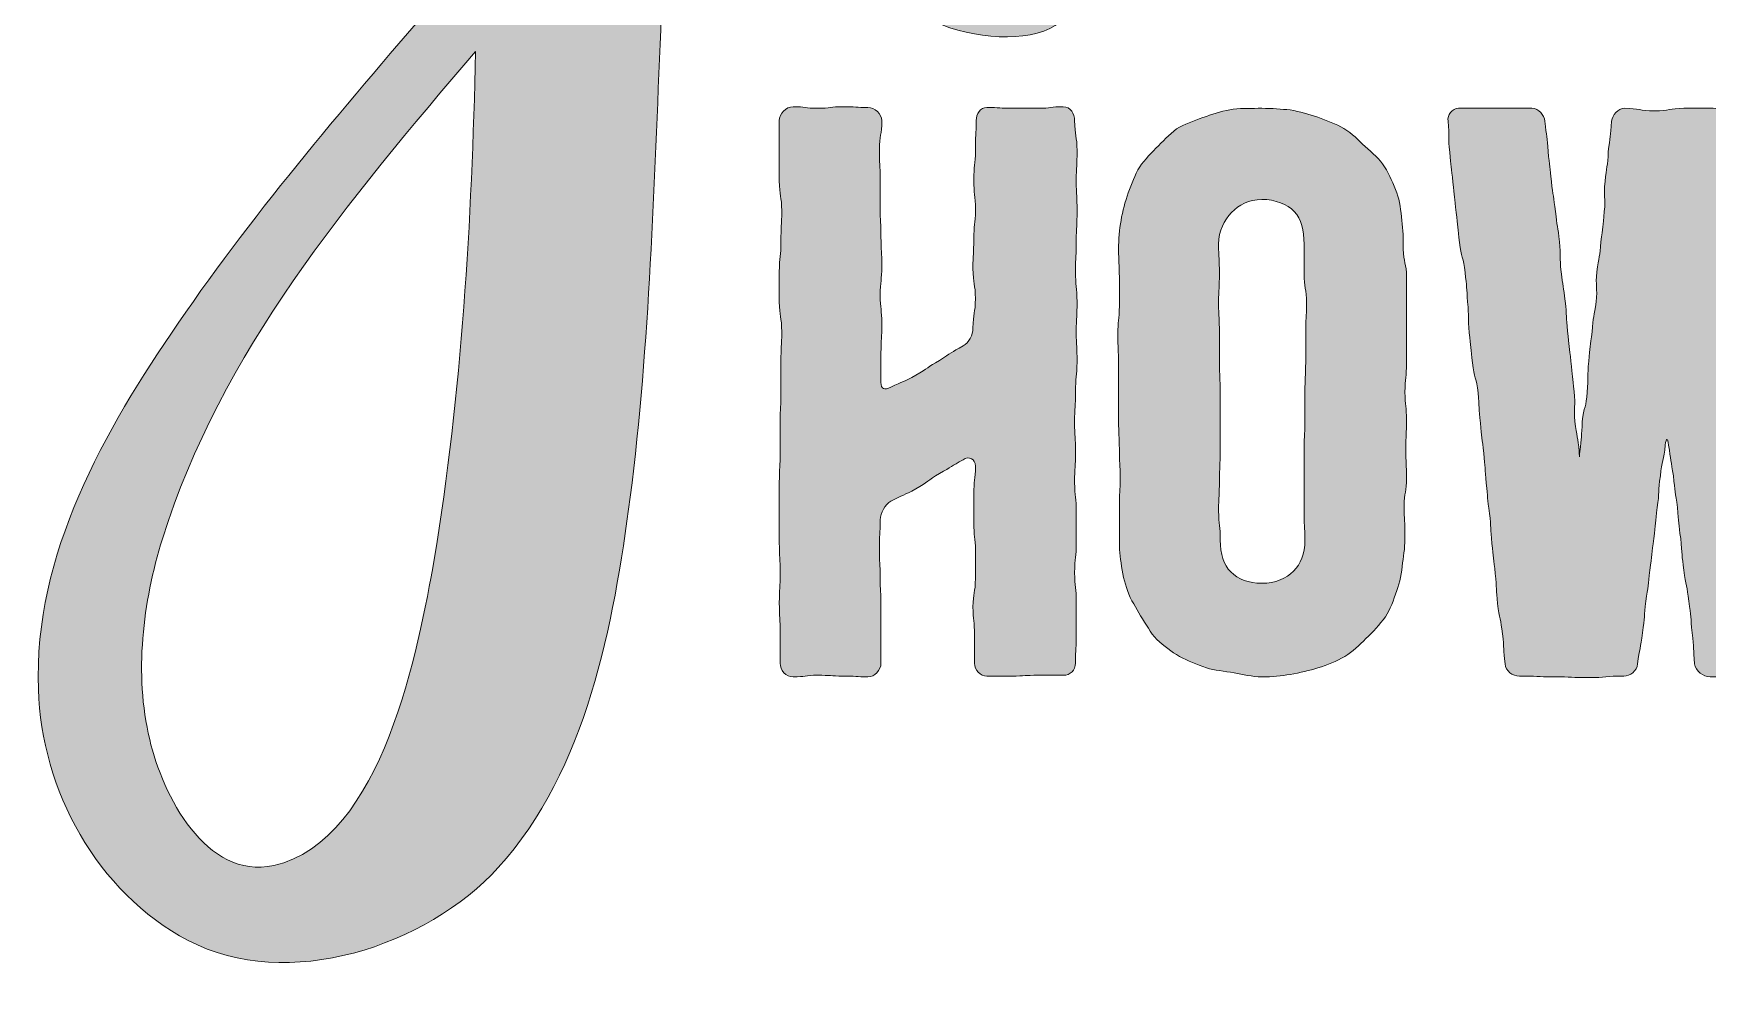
# Model space of a CAD drawing. Header units: inches. Extents: x 97 to 983, y -1009 to -72.
# Drawn here: x 123.8 to 479.3, y -721.6 to -517.8 of the extents above; entities that cross this region are included whole.
import ezdxf

# ---------------------------------------------------------------- set-up
doc = ezdxf.new("R2010")
doc.units = ezdxf.units.IN
doc.header["$MEASUREMENT"] = 0
doc.layers.add('Layer 1', color=7, linetype='Continuous')

# ---------------------------------------------------------------- blocks, each defined once
blk = doc.blocks.new('block 2')
at = {"layer": 'Layer 1', "true_color": 0xffffff}
h = blk.add_hatch(color=7, dxfattribs=at)
h.dxf.hatch_style = 2
edge = h.paths.add_edge_path()
edge.add_spline(control_points=[(156.65, -281.96), (140.96, -299.53), (135.94, -327.97), (131.34, -350.34), (126.12, -377.95), (124.44, -406.18), (126.95, -434.21), (128.63, -453.66), (133.02, -473.94), (154.35, -480.01), (173.8, -485.45), (191.99, -477.5), (201.61, -460.35), (209.14, -446.97), (214.79, -432.33), (219.6, -417.48), (219.39, -430.23), (219.18, -442.99), (218.97, -455.75), (218.55, -470.6), (218.34, -485.45), (218.13, -500.5), (215.63, -503.43), (213.12, -506.36), (210.61, -509.29), (190.95, -532.08), (171.5, -554.67), (154.56, -579.35), (138.87, -602.14), (123.81, -628.49), (124.86, -657.15), (125.49, -678.48), (137.2, -700.23), (156.65, -710.48), (177.77, -721.56), (207.26, -711.73), (222.53, -695), (241.35, -674.3), (247, -643.34), (250.55, -616.36), (254.73, -583.53), (255.57, -550.07), (257.03, -517.03), (257.45, -501.97), (257.87, -486.91), (258.29, -471.85), (277.66, -446.21), (291.93, -423.82), (302.3, -404.63), (302.94, -438.13), (304.48, -471.55), (306.18, -505.1), (306.8, -519.12), (344.03, -524.35), (344.45, -510.12), (344.45, -508.24), (344.66, -506.15), (344.66, -504.27), (344.66, -504.27), (344.87, -504.27), (344.87, -504.27), (344.87, -503.22), (344.66, -501.76), (344.66, -500.5), (344.87, -471.43), (343.4, -439.23), (348.42, -411.41), (355.32, -342.82), (383.56, -287.6), (405.93, -295.76), (417.85, -300.15), (409.28, -366.45), (394.43, -366.87), (386.9, -367.08), (384.81, -358.71), (388.16, -353.69), (392.13, -347.84), (375.4, -348.04), (373.1, -349.51), (368.29, -355.78), (369.13, -369.59), (378.54, -375.86), (392.76, -385.48), (405.51, -380.25), (418.27, -367.49), (442.32, -343.86), (446.3, -268.36), (412.21, -266.48), (378.33, -264.6), (359.92, -309.35), (345.7, -345.95), (344.03, -350.14), (342.57, -354.11), (341.1, -358.29), (341.31, -347.21), (341.73, -335.91), (342.15, -325.04), (343.19, -305.8), (342.99, -289.7), (347.17, -268.15), (349.89, -254.77), (319.77, -255.19), (313.91, -265.02), (307.22, -276.52), (304.71, -300.57), (303.67, -319.18), (302.41, -339.68), (301.99, -360.59), (301.99, -381.09), (302, -381.75), (302.01, -382.41), (302.01, -383.07), (293.38, -400.41), (283.76, -416.72), (273.14, -433.16), (268.75, -440.06), (263.93, -446.76), (258.92, -453.24), (260.38, -395.73), (260.8, -338.21), (260.8, -280.91), (260.8, -268.99), (232.36, -267.53), (223.99, -276.31), (220.02, -272.55), (215, -269.41), (208.1, -267.53), (190.11, -262.51), (169.41, -267.95), (156.65, -281.96)], knot_values=[0, 0, 0, 0, 1, 1, 1, 2, 2, 2, 3, 3, 3, 4, 4, 4, 5, 5, 5, 6, 6, 6, 7, 7, 7, 8, 8, 8, 9, 9, 9, 10, 10, 10, 11, 11, 11, 12, 12, 12, 13, 13, 13, 14, 14, 14, 15, 15, 15, 16, 16, 16, 17, 17, 17, 18, 18, 18, 19, 19, 19, 20, 20, 20, 21, 21, 21, 22, 22, 22, 23, 23, 23, 24, 24, 24, 25, 25, 25, 26, 26, 26, 27, 27, 27, 28, 28, 28, 29, 29, 29, 30, 30, 30, 31, 31, 31, 32, 32, 32, 33, 33, 33, 34, 34, 34, 35, 35, 35, 36, 36, 36, 37, 37, 37, 38, 38, 38, 39, 39, 39, 40, 40, 40, 41, 41, 41, 42, 42, 42, 43, 43, 43, 43], degree=3, periodic=1)
edge = h.paths.add_edge_path()
edge.add_spline(control_points=[(208.93, -629.54), (205.59, -648.15), (198.06, -689.35), (174.84, -694.58), (160.41, -697.72), (151.21, -679.52), (148.49, -667.81), (145.15, -653.8), (147.03, -638.74), (151.21, -625.15), (163.55, -585.62), (190.74, -553.21), (217.72, -521.63), (216.88, -557.81), (214.79, -594.2), (208.93, -629.54)], knot_values=[0, 0, 0, 0, 1, 1, 1, 2, 2, 2, 3, 3, 3, 4, 4, 4, 5, 5, 5, 5], degree=3, periodic=1)
edge = h.paths.add_edge_path()
edge.add_spline(control_points=[(217.93, -321.07), (214.79, -332.36), (214.37, -344.49), (212.28, -355.78), (209.14, -372.72), (194.08, -453.24), (169.41, -463.49), (164.18, -464.11), (161.25, -444.87), (160.83, -442.57), (156.02, -411.2), (158.53, -377.53), (165.02, -346.58), (168.36, -330.48), (172.54, -311.86), (180.91, -297.22), (196.38, -270.46), (212.28, -300.99), (215.83, -318.35), (216.04, -319.39), (216.88, -320.44), (217.93, -321.07)], knot_values=[0, 0, 0, 0, 1, 1, 1, 2, 2, 2, 3, 3, 3, 4, 4, 4, 5, 5, 5, 6, 6, 6, 7, 7, 7, 7], degree=3, periodic=1)
h = blk.add_hatch(color=7, dxfattribs=at)
h.dxf.hatch_style = 2
edge = h.paths.add_edge_path()
edge.add_spline(control_points=[(344.92, -536.32), (344.92, -534.94), (344.06, -533.38), (342.5, -533.38), (339.91, -533.38), (339.91, -533.73), (337.15, -533.73), (334.39, -533.73), (334.39, -533.73), (331.62, -533.73), (329.03, -533.73), (329.03, -533.55), (326.26, -533.55), (324.88, -533.55), (324.02, -534.94), (324.02, -536.32), (324.02, -539.43), (323.85, -539.43), (323.85, -542.71), (323.85, -545.82), (323.5, -545.82), (323.5, -548.93), (323.5, -552.04), (323.85, -552.04), (323.85, -555.32), (323.85, -558.44), (323.5, -558.44), (323.5, -561.54), (323.5, -564.65), (323.33, -564.65), (323.33, -567.76), (323.33, -571.05), (323.85, -571.05), (323.85, -574.16), (323.85, -577.27), (323.33, -577.27), (323.33, -580.38), (323.33, -581.93), (322.46, -583.49), (321.25, -584.18), (318.66, -585.56), (318.66, -585.73), (316.24, -587.29), (313.65, -588.67), (313.82, -589.02), (311.23, -590.4), (308.64, -591.95), (308.47, -591.61), (305.88, -592.99), (304.49, -593.68), (303.8, -593.34), (303.8, -591.95), (303.8, -588.84), (303.8, -588.84), (303.8, -585.73), (303.8, -582.62), (303.98, -582.62), (303.98, -579.51), (303.98, -576.4), (303.63, -576.4), (303.63, -573.47), (303.63, -570.36), (303.98, -570.36), (303.98, -567.25), (303.98, -564.14), (303.8, -564.14), (303.8, -561.03), (303.8, -557.92), (303.63, -557.92), (303.63, -554.81), (303.63, -551.7), (303.63, -551.7), (303.63, -548.76), (303.63, -545.65), (303.46, -545.65), (303.46, -542.54), (303.46, -539.43), (303.98, -539.43), (303.98, -536.32), (303.98, -534.94), (302.42, -533.55), (301.04, -533.55), (298.45, -533.55), (298.45, -533.38), (295.68, -533.38), (293.09, -533.38), (293.09, -533.73), (290.32, -533.73), (287.73, -533.73), (287.73, -533.38), (285.14, -533.38), (283.59, -533.38), (282.21, -534.94), (282.21, -536.32), (282.21, -539.6), (282.21, -539.6), (282.21, -542.71), (282.21, -545.99), (282.21, -545.99), (282.21, -549.1), (282.21, -552.39), (282.72, -552.39), (282.72, -555.5), (282.72, -558.78), (282.55, -558.78), (282.55, -562.06), (282.55, -565.17), (282.21, -565.17), (282.21, -568.46), (282.21, -571.57), (282.21, -571.57), (282.21, -574.85), (282.21, -577.96), (282.72, -577.96), (282.72, -581.24), (282.72, -584.35), (282.55, -584.35), (282.55, -587.63), (282.55, -590.74), (282.55, -590.74), (282.55, -594.03), (282.55, -597.14), (282.38, -597.14), (282.38, -600.42), (282.38, -603.53), (282.38, -603.53), (282.38, -606.81), (282.38, -609.92), (282.21, -609.92), (282.21, -613.21), (282.21, -616.32), (282.21, -616.32), (282.21, -619.6), (282.21, -622.71), (282.21, -622.71), (282.21, -625.99), (282.21, -629.27), (282.38, -629.27), (282.38, -632.38), (282.38, -635.67), (282.21, -635.67), (282.21, -638.78), (282.21, -642.06), (282.38, -642.06), (282.38, -645.17), (282.38, -648.45), (282.38, -648.45), (282.38, -651.56), (282.38, -653.12), (283.59, -654.5), (285.14, -654.5), (287.73, -654.5), (287.73, -654.16), (290.32, -654.16), (293.09, -654.16), (293.09, -654.33), (295.68, -654.33), (298.45, -654.33), (298.45, -654.5), (301.04, -654.5), (302.42, -654.5), (303.8, -653.12), (303.8, -651.56), (303.8, -648.63), (303.8, -648.63), (303.8, -645.52), (303.8, -642.41), (303.8, -642.41), (303.8, -639.47), (303.8, -636.36), (303.63, -636.36), (303.63, -633.42), (303.63, -630.31), (303.46, -630.31), (303.46, -627.37), (303.46, -624.26), (303.63, -624.26), (303.63, -621.15), (303.63, -619.77), (304.67, -617.87), (305.88, -617.18), (308.47, -615.8), (308.64, -615.97), (311.23, -614.59), (313.82, -613.03), (313.65, -612.86), (316.24, -611.31), (318.83, -609.92), (318.66, -609.75), (321.25, -608.37), (322.46, -607.5), (323.85, -608.2), (323.85, -609.75), (323.85, -612.69), (323.5, -612.69), (323.5, -615.8), (323.5, -618.73), (323.5, -618.73), (323.5, -621.67), (323.5, -624.78), (323.85, -624.78), (323.85, -627.72), (323.85, -630.66), (323.85, -630.66), (323.85, -633.59), (323.85, -636.7), (323.33, -636.7), (323.33, -639.64), (323.33, -642.58), (323.67, -642.58), (323.67, -645.69), (323.67, -648.63), (323.67, -648.63), (323.67, -651.56), (323.67, -653.12), (324.88, -654.33), (326.26, -654.33), (329.03, -654.33), (329.03, -654.33), (331.62, -654.33), (334.39, -654.33), (334.39, -654.16), (337.15, -654.16), (339.91, -654.16), (339.91, -654.16), (342.5, -654.16), (344.06, -654.16), (345.1, -653.12), (345.1, -651.56), (345.1, -648.45), (345.27, -648.45), (345.27, -645.17), (345.27, -642.06), (345.27, -642.06), (345.27, -638.78), (345.27, -635.49), (344.92, -635.49), (344.92, -632.38), (344.92, -629.1), (345.27, -629.1), (345.27, -625.99), (345.27, -622.71), (345.27, -622.71), (345.27, -619.6), (345.27, -616.32), (344.92, -616.32), (344.92, -613.21), (344.92, -609.92), (345.1, -609.92), (345.1, -606.81), (345.1, -603.53), (344.92, -603.53), (344.92, -600.42), (344.92, -597.14), (345.1, -597.14), (345.1, -594.03), (345.1, -590.74), (345.44, -590.74), (345.44, -587.63), (345.44, -584.35), (345.27, -584.35), (345.27, -581.24), (345.27, -577.96), (345.44, -577.96), (345.44, -574.85), (345.44, -571.57), (345.1, -571.57), (345.1, -568.28), (345.1, -565.17), (345.27, -565.17), (345.27, -561.89), (345.27, -558.78), (345.44, -558.78), (345.44, -555.5), (345.44, -552.39), (345.27, -552.39), (345.27, -549.1), (345.27, -545.99), (345.44, -545.99), (345.44, -542.71), (345.44, -539.6), (344.92, -539.6), (344.92, -536.32)], knot_values=[0, 0, 0, 0, 1, 1, 1, 2, 2, 2, 3, 3, 3, 4, 4, 4, 5, 5, 5, 6, 6, 6, 7, 7, 7, 8, 8, 8, 9, 9, 9, 10, 10, 10, 11, 11, 11, 12, 12, 12, 13, 13, 13, 14, 14, 14, 15, 15, 15, 16, 16, 16, 17, 17, 17, 18, 18, 18, 19, 19, 19, 20, 20, 20, 21, 21, 21, 22, 22, 22, 23, 23, 23, 24, 24, 24, 25, 25, 25, 26, 26, 26, 27, 27, 27, 28, 28, 28, 29, 29, 29, 30, 30, 30, 31, 31, 31, 32, 32, 32, 33, 33, 33, 34, 34, 34, 35, 35, 35, 36, 36, 36, 37, 37, 37, 38, 38, 38, 39, 39, 39, 40, 40, 40, 41, 41, 41, 42, 42, 42, 43, 43, 43, 44, 44, 44, 45, 45, 45, 46, 46, 46, 47, 47, 47, 48, 48, 48, 49, 49, 49, 50, 50, 50, 51, 51, 51, 52, 52, 52, 53, 53, 53, 54, 54, 54, 55, 55, 55, 56, 56, 56, 57, 57, 57, 58, 58, 58, 59, 59, 59, 60, 60, 60, 61, 61, 61, 62, 62, 62, 63, 63, 63, 64, 64, 64, 65, 65, 65, 66, 66, 66, 67, 67, 67, 68, 68, 68, 69, 69, 69, 70, 70, 70, 71, 71, 71, 72, 72, 72, 73, 73, 73, 74, 74, 74, 75, 75, 75, 76, 76, 76, 77, 77, 77, 78, 78, 78, 79, 79, 79, 80, 80, 80, 81, 81, 81, 82, 82, 82, 83, 83, 83, 84, 84, 84, 85, 85, 85, 86, 86, 86, 87, 87, 87, 88, 88, 88, 89, 89, 89, 90, 90, 90, 91, 91, 91, 92, 92, 92, 93, 93, 93, 94, 94, 94, 94], degree=3, periodic=1)
h = blk.add_hatch(color=7, dxfattribs=at)
h.dxf.hatch_style = 2
edge = h.paths.add_edge_path()
edge.add_spline(control_points=[(415.42, -581.76), (415.42, -578.82), (415.42, -578.82), (415.42, -575.71), (415.42, -572.78), (415.42, -572.78), (415.42, -569.67), (415.42, -566.55), (414.72, -566.55), (414.72, -563.62), (414.72, -561.54), (414.72, -559.47), (414.38, -557.57), (414.21, -555.5), (414.03, -553.42), (413.34, -551.7), (412.65, -549.8), (411.79, -547.9), (410.75, -546.17), (409.71, -544.44), (408.16, -543.23), (406.6, -541.85), (405.22, -540.46), (403.84, -539.08), (402.11, -538.05), (400.38, -537.01), (398.48, -536.32), (396.58, -535.63), (394.68, -535.11), (392.78, -534.42), (390.71, -534.07), (388.81, -533.9), (386.91, -533.73), (384.66, -533.73), (382.59, -533.73), (380.69, -533.73), (378.61, -533.9), (376.71, -534.25), (374.64, -534.76), (372.91, -535.45), (370.84, -536.15), (368.94, -536.84), (367.21, -537.7), (365.48, -538.74), (364.1, -540.29), (362.72, -541.67), (361.34, -543.06), (359.78, -544.61), (358.74, -546.17), (357.71, -547.9), (357.02, -549.8), (356.32, -551.7), (355.63, -553.6), (355.11, -555.5), (354.77, -557.57), (354.42, -559.47), (354.25, -561.54), (354.25, -563.62), (354.25, -566.55), (354.42, -566.55), (354.42, -569.67), (354.42, -572.78), (354.42, -572.78), (354.42, -575.71), (354.42, -578.82), (354.08, -578.82), (354.08, -581.76), (354.08, -584.87), (354.25, -584.87), (354.25, -587.98), (354.25, -590.92), (354.25, -590.92), (354.25, -594.03), (354.25, -596.96), (354.25, -596.96), (354.25, -600.08), (354.25, -603.18), (354.42, -603.18), (354.42, -606.12), (354.42, -609.23), (354.6, -609.23), (354.6, -612.17), (354.6, -615.28), (354.42, -615.28), (354.42, -618.22), (354.42, -621.33), (354.42, -621.33), (354.42, -624.44), (354.42, -626.51), (354.42, -628.41), (354.77, -630.31), (355.11, -632.38), (355.46, -634.46), (356.15, -636.19), (356.84, -638.26), (358.05, -639.81), (358.92, -641.54), (360.13, -643.27), (360.99, -645.17), (362.37, -646.55), (363.93, -647.93), (365.48, -649.14), (367.21, -650.18), (368.94, -651.04), (370.84, -651.91), (372.91, -652.6), (374.64, -653.12), (376.71, -653.29), (378.78, -653.64), (380.69, -653.98), (382.59, -654.5), (384.66, -654.5), (386.91, -654.5), (388.81, -654.33), (390.71, -653.98), (392.78, -653.64), (394.85, -653.12), (396.58, -652.6), (398.65, -651.91), (400.55, -651.22), (402.28, -650.18), (404.01, -649.14), (405.39, -647.76), (406.78, -646.38), (408.33, -645), (409.71, -643.44), (410.92, -641.72), (411.96, -640.16), (412.65, -638.26), (413.34, -636.19), (414.03, -634.46), (414.38, -632.38), (414.55, -630.31), (414.9, -628.41), (415.07, -626.51), (415.07, -624.44), (415.07, -621.33), (414.9, -621.33), (414.9, -618.22), (414.9, -615.28), (415.42, -615.28), (415.42, -612.17), (415.42, -609.23), (415.24, -609.23), (415.24, -606.12), (415.24, -603.01), (415.42, -603.01), (415.42, -600.08), (415.42, -596.96), (415.07, -596.96), (415.07, -594.03), (415.07, -590.92), (415.42, -590.92), (415.42, -587.81), (415.42, -584.87), (415.42, -584.87), (415.42, -581.76)], knot_values=[0, 0, 0, 0, 1, 1, 1, 2, 2, 2, 3, 3, 3, 4, 4, 4, 5, 5, 5, 6, 6, 6, 7, 7, 7, 8, 8, 8, 9, 9, 9, 10, 10, 10, 11, 11, 11, 12, 12, 12, 13, 13, 13, 14, 14, 14, 15, 15, 15, 16, 16, 16, 17, 17, 17, 18, 18, 18, 19, 19, 19, 20, 20, 20, 21, 21, 21, 22, 22, 22, 23, 23, 23, 24, 24, 24, 25, 25, 25, 26, 26, 26, 27, 27, 27, 28, 28, 28, 29, 29, 29, 30, 30, 30, 31, 31, 31, 32, 32, 32, 33, 33, 33, 34, 34, 34, 35, 35, 35, 36, 36, 36, 37, 37, 37, 38, 38, 38, 39, 39, 39, 40, 40, 40, 41, 41, 41, 42, 42, 42, 43, 43, 43, 44, 44, 44, 45, 45, 45, 46, 46, 46, 47, 47, 47, 48, 48, 48, 49, 49, 49, 50, 50, 50, 51, 51, 51, 52, 52, 52, 52], degree=3, periodic=1)
edge = h.paths.add_edge_path()
edge.add_spline(control_points=[(393.99, -581.41), (393.99, -584.52), (393.99, -584.52), (393.99, -587.63), (393.99, -590.92), (393.82, -590.92), (393.82, -594.03), (393.82, -597.14), (393.82, -597.14), (393.82, -600.25), (393.82, -603.53), (393.64, -603.53), (393.64, -606.64), (393.64, -609.75), (393.64, -609.75), (393.64, -612.86), (393.64, -616.14), (393.64, -616.14), (393.64, -619.25), (393.64, -622.36), (393.82, -622.36), (393.82, -625.47), (393.82, -628.41), (392.95, -630.48), (391.4, -632.04), (389.84, -633.59), (387.6, -634.63), (384.66, -634.63), (381.9, -634.63), (379.65, -633.77), (378.09, -632.21), (376.54, -630.66), (375.85, -628.41), (375.85, -625.47), (375.85, -622.36), (375.5, -622.36), (375.5, -619.25), (375.5, -615.97), (375.67, -615.97), (375.67, -612.86), (375.67, -609.75), (375.85, -609.75), (375.85, -606.47), (375.85, -603.36), (375.85, -603.36), (375.85, -600.25), (375.85, -597.14), (375.85, -597.14), (375.85, -594.03), (375.85, -590.92), (375.67, -590.92), (375.67, -587.63), (375.67, -584.52), (375.67, -584.52), (375.67, -581.41), (375.67, -578.3), (375.5, -578.3), (375.5, -575.02), (375.5, -571.91), (375.67, -571.91), (375.67, -568.8), (375.67, -565.69), (375.5, -565.69), (375.5, -562.58), (375.5, -559.64), (376.71, -557.57), (378.27, -555.84), (379.82, -554.29), (381.9, -553.08), (384.66, -553.08), (387.6, -553.08), (390.02, -554.11), (391.57, -555.67), (393.13, -557.23), (393.64, -559.64), (393.64, -562.58), (393.64, -565.69), (393.64, -565.69), (393.64, -568.8), (393.64, -571.91), (394.16, -571.91), (394.16, -575.19), (394.16, -578.3), (393.99, -578.3), (393.99, -581.41)], knot_values=[0, 0, 0, 0, 1, 1, 1, 2, 2, 2, 3, 3, 3, 4, 4, 4, 5, 5, 5, 6, 6, 6, 7, 7, 7, 8, 8, 8, 9, 9, 9, 10, 10, 10, 11, 11, 11, 12, 12, 12, 13, 13, 13, 14, 14, 14, 15, 15, 15, 16, 16, 16, 17, 17, 17, 18, 18, 18, 19, 19, 19, 20, 20, 20, 21, 21, 21, 22, 22, 22, 23, 23, 23, 24, 24, 24, 25, 25, 25, 26, 26, 26, 27, 27, 27, 28, 28, 28, 28], degree=3, periodic=1)
h = blk.add_hatch(color=7, dxfattribs=at)
h.dxf.hatch_style = 2
edge = h.paths.add_edge_path()
edge.add_spline(control_points=[(501.28, -654.33), (502.66, -654.33), (503.87, -653.12), (504.05, -651.74), (504.39, -648.45), (504.56, -648.63), (504.91, -645.34), (505.26, -642.23), (505.08, -642.06), (505.43, -638.95), (505.77, -635.67), (506.12, -635.67), (506.46, -632.56), (506.64, -629.27), (506.46, -629.27), (506.81, -626.16), (507.16, -622.88), (507.33, -622.88), (507.5, -619.77), (508.02, -616.49), (508.02, -616.49), (508.37, -613.38), (508.71, -610.1), (508.71, -610.1), (509.06, -606.99), (509.4, -603.7), (508.88, -603.7), (509.23, -600.42), (509.57, -597.31), (509.75, -597.31), (510.09, -594.03), (510.44, -590.92), (510.44, -590.92), (510.78, -587.63), (511.13, -584.52), (511.48, -584.52), (511.82, -581.24), (512.17, -578.13), (511.99, -578.13), (512.34, -574.85), (512.69, -571.74), (512.51, -571.74), (512.86, -568.63), (513.2, -565.35), (513.38, -565.35), (513.72, -562.06), (514.07, -558.95), (514.24, -558.95), (514.59, -555.84), (514.93, -552.56), (514.76, -552.56), (514.93, -549.28), (515.45, -546.17), (515.28, -546.17), (515.62, -542.88), (515.97, -539.77), (515.8, -539.6), (516.14, -536.49), (516.31, -535.11), (515.45, -533.73), (514.07, -533.73), (510.61, -533.73), (510.61, -533.73), (507.16, -533.73), (503.7, -533.73), (503.7, -534.07), (500.25, -534.07), (498.86, -534.07), (497.83, -535.11), (497.65, -536.49), (497.31, -539.77), (496.79, -539.77), (496.45, -542.88), (496.1, -546.17), (496.45, -546.17), (496.1, -549.45), (495.75, -552.56), (495.93, -552.56), (495.58, -555.84), (495.24, -558.95), (495.06, -558.95), (494.72, -562.24), (494.37, -565.35), (494.54, -565.52), (494.2, -568.63), (493.85, -571.91), (494.03, -571.91), (493.68, -575.19), (493.51, -578.3), (493.51, -578.3), (493.16, -581.41), (492.82, -584.7), (492.82, -584.7), (492.47, -587.98), (492.13, -591.09), (492.13, -591.09), (491.78, -594.37), (491.43, -597.48), (491.43, -597.48), (491.09, -600.77), (490.74, -603.88), (491.09, -604.05), (490.74, -607.16), (490.57, -608.71), (490.4, -608.54), (490.22, -607.16), (489.88, -603.88), (489.88, -603.88), (489.53, -600.77), (489.19, -597.48), (488.84, -597.48), (488.5, -594.37), (488.15, -591.09), (488.5, -591.09), (488.15, -587.81), (487.98, -584.7), (487.81, -584.7), (487.46, -581.41), (487.11, -578.3), (487.29, -578.3), (486.94, -575.02), (486.6, -571.91), (486.94, -571.74), (486.77, -568.63), (486.42, -565.35), (486.08, -565.35), (485.9, -562.24), (485.56, -558.95), (485.9, -558.95), (485.56, -555.84), (485.21, -552.56), (484.87, -552.56), (484.52, -549.45), (484.35, -546.17), (484.35, -546.17), (484.18, -542.88), (483.83, -539.77), (484, -539.77), (483.83, -536.49), (483.66, -535.11), (482.1, -533.73), (480.55, -533.73), (477.44, -533.73), (477.44, -533.73), (474.33, -533.73), (471.22, -533.73), (471.22, -534.25), (468.11, -534.25), (464.83, -534.25), (464.83, -533.73), (461.72, -533.73), (460.33, -533.73), (459.12, -535.11), (458.95, -536.49), (458.78, -539.77), (458.61, -539.77), (458.26, -542.88), (458.09, -546.17), (457.91, -546.17), (457.57, -549.28), (457.22, -552.56), (457.74, -552.56), (457.4, -555.67), (457.22, -558.95), (457.05, -558.95), (456.7, -562.06), (456.53, -565.35), (456.19, -565.17), (455.84, -568.46), (455.49, -571.57), (456.01, -571.74), (455.67, -574.85), (455.32, -577.96), (454.98, -577.96), (454.8, -581.24), (454.46, -584.35), (454.28, -584.35), (454.11, -587.46), (453.77, -590.74), (454.11, -590.74), (453.77, -594.03), (453.59, -597.14), (453.08, -597.14), (452.73, -600.25), (452.56, -603.53), (452.56, -603.53), (452.21, -606.64), (452.04, -608.02), (452.21, -608.2), (452.04, -606.64), (451.87, -603.53), (451.52, -603.53), (451.18, -600.25), (450.83, -597.14), (451.35, -597.14), (451, -593.85), (450.66, -590.74), (450.66, -590.74), (450.31, -587.46), (449.97, -584.35), (449.97, -584.35), (449.62, -581.07), (449.28, -577.96), (449.45, -577.96), (449.1, -574.68), (448.76, -571.57), (448.58, -571.57), (448.24, -568.46), (447.89, -565.17), (448.24, -565.17), (447.89, -562.06), (447.55, -558.78), (447.37, -558.78), (447.03, -555.67), (446.68, -552.39), (446.51, -552.39), (446.17, -549.28), (445.82, -546.17), (445.82, -546.17), (445.47, -542.88), (445.3, -539.77), (445.13, -539.77), (444.78, -536.49), (444.61, -535.11), (443.57, -533.73), (442.02, -533.73), (438.22, -533.73), (438.22, -533.73), (434.24, -533.73), (430.44, -533.73), (430.44, -533.73), (426.47, -533.73), (425.09, -533.73), (424.05, -535.11), (424.22, -536.49), (424.57, -539.77), (424.22, -539.77), (424.57, -543.06), (424.91, -546.17), (424.91, -546.17), (425.26, -549.45), (425.6, -552.56), (425.6, -552.56), (425.95, -555.84), (426.29, -558.95), (426.29, -558.95), (426.64, -562.24), (426.99, -565.35), (427.5, -565.35), (427.85, -568.63), (428.19, -571.74), (428.19, -571.74), (428.37, -574.85), (428.71, -578.13), (428.37, -578.13), (428.71, -581.41), (429.06, -584.52), (429.06, -584.52), (429.4, -587.81), (429.75, -591.09), (430.27, -590.92), (430.61, -594.2), (430.96, -597.31), (430.61, -597.31), (431.13, -600.59), (431.31, -603.7), (431.48, -603.7), (431.82, -606.99), (432.17, -610.1), (432, -610.1), (432.34, -613.38), (432.69, -616.49), (432.52, -616.49), (433.03, -619.77), (433.38, -622.88), (433.21, -622.88), (433.55, -626.16), (433.9, -629.27), (433.9, -629.27), (434.24, -632.56), (434.59, -635.84), (434.42, -635.84), (434.76, -638.95), (435.11, -642.23), (435.45, -642.23), (435.8, -645.34), (436.14, -648.63), (435.97, -648.63), (436.32, -651.74), (436.49, -653.29), (437.87, -654.33), (439.43, -654.33), (443.06, -654.33), (443.06, -654.5), (446.68, -654.5), (450.48, -654.5), (450.48, -654.67), (454.11, -654.67), (457.74, -654.67), (457.74, -654.33), (461.54, -654.33), (462.93, -654.33), (464.31, -653.29), (464.48, -651.74), (464.83, -648.45), (465.17, -648.45), (465.52, -645.17), (466.04, -641.72), (465.86, -641.72), (466.21, -638.43), (466.73, -635.15), (466.73, -635.15), (467.07, -631.87), (467.59, -628.58), (467.42, -628.41), (467.94, -625.13), (468.28, -621.84), (468.28, -621.84), (468.63, -618.56), (469.15, -615.28), (468.8, -615.11), (469.32, -611.82), (469.66, -608.54), (470.01, -608.54), (470.36, -605.26), (470.53, -603.7), (470.87, -603.7), (471.05, -605.26), (471.56, -608.54), (471.56, -608.54), (472.08, -611.82), (472.43, -615.28), (472.43, -615.11), (472.95, -618.56), (473.29, -621.84), (473.12, -621.84), (473.64, -625.13), (473.98, -628.58), (473.81, -628.58), (474.33, -631.87), (474.67, -635.15), (475.02, -635.15), (475.37, -638.43), (475.88, -641.72), (475.71, -641.72), (476.06, -645.17), (476.57, -648.45), (476.23, -648.45), (476.57, -651.74), (476.75, -653.29), (478.47, -654.5), (479.86, -654.5), (483.48, -654.5), (483.48, -654.67), (487.11, -654.67), (490.57, -654.67), (490.57, -654.67), (494.2, -654.67), (497.65, -654.67), (497.65, -654.33), (501.28, -654.33)], knot_values=[0, 0, 0, 0, 1, 1, 1, 2, 2, 2, 3, 3, 3, 4, 4, 4, 5, 5, 5, 6, 6, 6, 7, 7, 7, 8, 8, 8, 9, 9, 9, 10, 10, 10, 11, 11, 11, 12, 12, 12, 13, 13, 13, 14, 14, 14, 15, 15, 15, 16, 16, 16, 17, 17, 17, 18, 18, 18, 19, 19, 19, 20, 20, 20, 21, 21, 21, 22, 22, 22, 23, 23, 23, 24, 24, 24, 25, 25, 25, 26, 26, 26, 27, 27, 27, 28, 28, 28, 29, 29, 29, 30, 30, 30, 31, 31, 31, 32, 32, 32, 33, 33, 33, 34, 34, 34, 35, 35, 35, 36, 36, 36, 37, 37, 37, 38, 38, 38, 39, 39, 39, 40, 40, 40, 41, 41, 41, 42, 42, 42, 43, 43, 43, 44, 44, 44, 45, 45, 45, 46, 46, 46, 47, 47, 47, 48, 48, 48, 49, 49, 49, 50, 50, 50, 51, 51, 51, 52, 52, 52, 53, 53, 53, 54, 54, 54, 55, 55, 55, 56, 56, 56, 57, 57, 57, 58, 58, 58, 59, 59, 59, 60, 60, 60, 61, 61, 61, 62, 62, 62, 63, 63, 63, 64, 64, 64, 65, 65, 65, 66, 66, 66, 67, 67, 67, 68, 68, 68, 69, 69, 69, 70, 70, 70, 71, 71, 71, 72, 72, 72, 73, 73, 73, 74, 74, 74, 75, 75, 75, 76, 76, 76, 77, 77, 77, 78, 78, 78, 79, 79, 79, 80, 80, 80, 81, 81, 81, 82, 82, 82, 83, 83, 83, 84, 84, 84, 85, 85, 85, 86, 86, 86, 87, 87, 87, 88, 88, 88, 89, 89, 89, 90, 90, 90, 91, 91, 91, 92, 92, 92, 93, 93, 93, 94, 94, 94, 95, 95, 95, 96, 96, 96, 97, 97, 97, 98, 98, 98, 99, 99, 99, 100, 100, 100, 101, 101, 101, 102, 102, 102, 103, 103, 103, 104, 104, 104, 105, 105, 105, 106, 106, 106, 107, 107, 107, 108, 108, 108, 109, 109, 109, 110, 110, 110, 111, 111, 111, 112, 112, 112, 113, 113, 113, 114, 114, 114, 115, 115, 115, 116, 116, 116, 117, 117, 117, 118, 118, 118, 119, 119, 119, 120, 120, 120, 120], degree=3, periodic=1)
at = {"layer": 'Layer 1', "lineweight": 0}
for points, knots in [([(156.65, -281.96), (140.96, -299.53), (135.94, -327.97), (131.34, -350.34), (126.12, -377.95), (124.44, -406.18), (126.95, -434.21), (128.63, -453.66), (133.02, -473.94), (154.35, -480.01), (173.8, -485.45), (191.99, -477.5), (201.61, -460.35), (209.14, -446.97), (214.79, -432.33), (219.6, -417.48), (219.39, -430.23), (219.18, -442.99), (218.97, -455.75), (218.55, -470.6), (218.34, -485.45), (218.13, -500.5), (215.63, -503.43), (213.12, -506.36), (210.61, -509.29), (190.95, -532.08), (171.5, -554.67), (154.56, -579.35), (138.87, -602.14), (123.81, -628.49), (124.86, -657.15), (125.49, -678.48), (137.2, -700.23), (156.65, -710.48), (177.77, -721.56), (207.26, -711.73), (222.53, -695), (241.35, -674.3), (247, -643.34), (250.55, -616.36), (254.73, -583.53), (255.57, -550.07), (257.03, -517.03), (257.45, -501.97), (257.87, -486.91), (258.29, -471.85), (277.66, -446.21), (291.93, -423.82), (302.3, -404.63), (302.94, -438.13), (304.48, -471.55), (306.18, -505.1), (306.8, -519.12), (344.03, -524.35), (344.45, -510.12), (344.45, -508.24), (344.66, -506.15), (344.66, -504.27), (344.66, -504.27), (344.87, -504.27), (344.87, -504.27), (344.87, -503.22), (344.66, -501.76), (344.66, -500.5), (344.87, -471.43), (343.4, -439.23), (348.42, -411.41), (355.32, -342.82), (383.56, -287.6), (405.93, -295.76), (417.85, -300.15), (409.28, -366.45), (394.43, -366.87), (386.9, -367.08), (384.81, -358.71), (388.16, -353.69), (392.13, -347.84), (375.4, -348.04), (373.1, -349.51), (368.29, -355.78), (369.13, -369.59), (378.54, -375.86), (392.76, -385.48), (405.51, -380.25), (418.27, -367.49), (442.32, -343.86), (446.3, -268.36), (412.21, -266.48), (378.33, -264.6), (359.92, -309.35), (345.7, -345.95), (344.03, -350.14), (342.57, -354.11), (341.1, -358.29), (341.31, -347.21), (341.73, -335.91), (342.15, -325.04), (343.19, -305.8), (342.99, -289.7), (347.17, -268.15), (349.89, -254.77), (319.77, -255.19), (313.91, -265.02), (307.22, -276.52), (304.71, -300.57), (303.67, -319.18), (302.41, -339.68), (301.99, -360.59), (301.99, -381.09), (302, -381.75), (302.01, -382.41), (302.01, -383.07), (293.38, -400.41), (283.76, -416.72), (273.14, -433.16), (268.75, -440.06), (263.93, -446.76), (258.92, -453.24), (260.38, -395.73), (260.8, -338.21), (260.8, -280.91), (260.8, -268.99), (232.36, -267.53), (223.99, -276.31), (220.02, -272.55), (215, -269.41), (208.1, -267.53), (190.11, -262.51), (169.41, -267.95), (156.65, -281.96)], [0, 0, 0, 0, 1, 1, 1, 2, 2, 2, 3, 3, 3, 4, 4, 4, 5, 5, 5, 6, 6, 6, 7, 7, 7, 8, 8, 8, 9, 9, 9, 10, 10, 10, 11, 11, 11, 12, 12, 12, 13, 13, 13, 14, 14, 14, 15, 15, 15, 16, 16, 16, 17, 17, 17, 18, 18, 18, 19, 19, 19, 20, 20, 20, 21, 21, 21, 22, 22, 22, 23, 23, 23, 24, 24, 24, 25, 25, 25, 26, 26, 26, 27, 27, 27, 28, 28, 28, 29, 29, 29, 30, 30, 30, 31, 31, 31, 32, 32, 32, 33, 33, 33, 34, 34, 34, 35, 35, 35, 36, 36, 36, 37, 37, 37, 38, 38, 38, 39, 39, 39, 40, 40, 40, 41, 41, 41, 42, 42, 42, 43, 43, 43, 43]), ([(208.93, -629.54), (205.59, -648.15), (198.06, -689.35), (174.84, -694.58), (160.41, -697.72), (151.21, -679.52), (148.49, -667.81), (145.15, -653.8), (147.03, -638.74), (151.21, -625.15), (163.55, -585.62), (190.74, -553.21), (217.72, -521.63), (216.88, -557.81), (214.79, -594.2), (208.93, -629.54)], [0, 0, 0, 0, 1, 1, 1, 2, 2, 2, 3, 3, 3, 4, 4, 4, 5, 5, 5, 5]), ([(344.92, -536.32), (344.92, -534.94), (344.06, -533.38), (342.5, -533.38), (339.91, -533.38), (339.91, -533.73), (337.15, -533.73), (334.39, -533.73), (334.39, -533.73), (331.62, -533.73), (329.03, -533.73), (329.03, -533.55), (326.26, -533.55), (324.88, -533.55), (324.02, -534.94), (324.02, -536.32), (324.02, -539.43), (323.85, -539.43), (323.85, -542.71), (323.85, -545.82), (323.5, -545.82), (323.5, -548.93), (323.5, -552.04), (323.85, -552.04), (323.85, -555.32), (323.85, -558.44), (323.5, -558.44), (323.5, -561.54), (323.5, -564.65), (323.33, -564.65), (323.33, -567.76), (323.33, -571.05), (323.85, -571.05), (323.85, -574.16), (323.85, -577.27), (323.33, -577.27), (323.33, -580.38), (323.33, -581.93), (322.46, -583.49), (321.25, -584.18), (318.66, -585.56), (318.66, -585.73), (316.24, -587.29), (313.65, -588.67), (313.82, -589.02), (311.23, -590.4), (308.64, -591.95), (308.47, -591.61), (305.88, -592.99), (304.49, -593.68), (303.8, -593.34), (303.8, -591.95), (303.8, -588.84), (303.8, -588.84), (303.8, -585.73), (303.8, -582.62), (303.98, -582.62), (303.98, -579.51), (303.98, -576.4), (303.63, -576.4), (303.63, -573.47), (303.63, -570.36), (303.98, -570.36), (303.98, -567.25), (303.98, -564.14), (303.8, -564.14), (303.8, -561.03), (303.8, -557.92), (303.63, -557.92), (303.63, -554.81), (303.63, -551.7), (303.63, -551.7), (303.63, -548.76), (303.63, -545.65), (303.46, -545.65), (303.46, -542.54), (303.46, -539.43), (303.98, -539.43), (303.98, -536.32), (303.98, -534.94), (302.42, -533.55), (301.04, -533.55), (298.45, -533.55), (298.45, -533.38), (295.68, -533.38), (293.09, -533.38), (293.09, -533.73), (290.32, -533.73), (287.73, -533.73), (287.73, -533.38), (285.14, -533.38), (283.59, -533.38), (282.21, -534.94), (282.21, -536.32), (282.21, -539.6), (282.21, -539.6), (282.21, -542.71), (282.21, -545.99), (282.21, -545.99), (282.21, -549.1), (282.21, -552.39), (282.72, -552.39), (282.72, -555.5), (282.72, -558.78), (282.55, -558.78), (282.55, -562.06), (282.55, -565.17), (282.21, -565.17), (282.21, -568.46), (282.21, -571.57), (282.21, -571.57), (282.21, -574.85), (282.21, -577.96), (282.72, -577.96), (282.72, -581.24), (282.72, -584.35), (282.55, -584.35), (282.55, -587.63), (282.55, -590.74), (282.55, -590.74), (282.55, -594.03), (282.55, -597.14), (282.38, -597.14), (282.38, -600.42), (282.38, -603.53), (282.38, -603.53), (282.38, -606.81), (282.38, -609.92), (282.21, -609.92), (282.21, -613.21), (282.21, -616.32), (282.21, -616.32), (282.21, -619.6), (282.21, -622.71), (282.21, -622.71), (282.21, -625.99), (282.21, -629.27), (282.38, -629.27), (282.38, -632.38), (282.38, -635.67), (282.21, -635.67), (282.21, -638.78), (282.21, -642.06), (282.38, -642.06), (282.38, -645.17), (282.38, -648.45), (282.38, -648.45), (282.38, -651.56), (282.38, -653.12), (283.59, -654.5), (285.14, -654.5), (287.73, -654.5), (287.73, -654.16), (290.32, -654.16), (293.09, -654.16), (293.09, -654.33), (295.68, -654.33), (298.45, -654.33), (298.45, -654.5), (301.04, -654.5), (302.42, -654.5), (303.8, -653.12), (303.8, -651.56), (303.8, -648.63), (303.8, -648.63), (303.8, -645.52), (303.8, -642.41), (303.8, -642.41), (303.8, -639.47), (303.8, -636.36), (303.63, -636.36), (303.63, -633.42), (303.63, -630.31), (303.46, -630.31), (303.46, -627.37), (303.46, -624.26), (303.63, -624.26), (303.63, -621.15), (303.63, -619.77), (304.67, -617.87), (305.88, -617.18), (308.47, -615.8), (308.64, -615.97), (311.23, -614.59), (313.82, -613.03), (313.65, -612.86), (316.24, -611.31), (318.83, -609.92), (318.66, -609.75), (321.25, -608.37), (322.46, -607.5), (323.85, -608.2), (323.85, -609.75), (323.85, -612.69), (323.5, -612.69), (323.5, -615.8), (323.5, -618.73), (323.5, -618.73), (323.5, -621.67), (323.5, -624.78), (323.85, -624.78), (323.85, -627.72), (323.85, -630.66), (323.85, -630.66), (323.85, -633.59), (323.85, -636.7), (323.33, -636.7), (323.33, -639.64), (323.33, -642.58), (323.67, -642.58), (323.67, -645.69), (323.67, -648.63), (323.67, -648.63), (323.67, -651.56), (323.67, -653.12), (324.88, -654.33), (326.26, -654.33), (329.03, -654.33), (329.03, -654.33), (331.62, -654.33), (334.39, -654.33), (334.39, -654.16), (337.15, -654.16), (339.91, -654.16), (339.91, -654.16), (342.5, -654.16), (344.06, -654.16), (345.1, -653.12), (345.1, -651.56), (345.1, -648.45), (345.27, -648.45), (345.27, -645.17), (345.27, -642.06), (345.27, -642.06), (345.27, -638.78), (345.27, -635.49), (344.92, -635.49), (344.92, -632.38), (344.92, -629.1), (345.27, -629.1), (345.27, -625.99), (345.27, -622.71), (345.27, -622.71), (345.27, -619.6), (345.27, -616.32), (344.92, -616.32), (344.92, -613.21), (344.92, -609.92), (345.1, -609.92), (345.1, -606.81), (345.1, -603.53), (344.92, -603.53), (344.92, -600.42), (344.92, -597.14), (345.1, -597.14), (345.1, -594.03), (345.1, -590.74), (345.44, -590.74), (345.44, -587.63), (345.44, -584.35), (345.27, -584.35), (345.27, -581.24), (345.27, -577.96), (345.44, -577.96), (345.44, -574.85), (345.44, -571.57), (345.1, -571.57), (345.1, -568.28), (345.1, -565.17), (345.27, -565.17), (345.27, -561.89), (345.27, -558.78), (345.44, -558.78), (345.44, -555.5), (345.44, -552.39), (345.27, -552.39), (345.27, -549.1), (345.27, -545.99), (345.44, -545.99), (345.44, -542.71), (345.44, -539.6), (344.92, -539.6), (344.92, -536.32)], [0, 0, 0, 0, 1, 1, 1, 2, 2, 2, 3, 3, 3, 4, 4, 4, 5, 5, 5, 6, 6, 6, 7, 7, 7, 8, 8, 8, 9, 9, 9, 10, 10, 10, 11, 11, 11, 12, 12, 12, 13, 13, 13, 14, 14, 14, 15, 15, 15, 16, 16, 16, 17, 17, 17, 18, 18, 18, 19, 19, 19, 20, 20, 20, 21, 21, 21, 22, 22, 22, 23, 23, 23, 24, 24, 24, 25, 25, 25, 26, 26, 26, 27, 27, 27, 28, 28, 28, 29, 29, 29, 30, 30, 30, 31, 31, 31, 32, 32, 32, 33, 33, 33, 34, 34, 34, 35, 35, 35, 36, 36, 36, 37, 37, 37, 38, 38, 38, 39, 39, 39, 40, 40, 40, 41, 41, 41, 42, 42, 42, 43, 43, 43, 44, 44, 44, 45, 45, 45, 46, 46, 46, 47, 47, 47, 48, 48, 48, 49, 49, 49, 50, 50, 50, 51, 51, 51, 52, 52, 52, 53, 53, 53, 54, 54, 54, 55, 55, 55, 56, 56, 56, 57, 57, 57, 58, 58, 58, 59, 59, 59, 60, 60, 60, 61, 61, 61, 62, 62, 62, 63, 63, 63, 64, 64, 64, 65, 65, 65, 66, 66, 66, 67, 67, 67, 68, 68, 68, 69, 69, 69, 70, 70, 70, 71, 71, 71, 72, 72, 72, 73, 73, 73, 74, 74, 74, 75, 75, 75, 76, 76, 76, 77, 77, 77, 78, 78, 78, 79, 79, 79, 80, 80, 80, 81, 81, 81, 82, 82, 82, 83, 83, 83, 84, 84, 84, 85, 85, 85, 86, 86, 86, 87, 87, 87, 88, 88, 88, 89, 89, 89, 90, 90, 90, 91, 91, 91, 92, 92, 92, 93, 93, 93, 94, 94, 94, 94]), ([(415.42, -581.76), (415.42, -578.82), (415.42, -578.82), (415.42, -575.71), (415.42, -572.78), (415.42, -572.78), (415.42, -569.67), (415.42, -566.55), (414.72, -566.55), (414.72, -563.62), (414.72, -561.54), (414.72, -559.47), (414.38, -557.57), (414.21, -555.5), (414.03, -553.42), (413.34, -551.7), (412.65, -549.8), (411.79, -547.9), (410.75, -546.17), (409.71, -544.44), (408.16, -543.23), (406.6, -541.85), (405.22, -540.46), (403.84, -539.08), (402.11, -538.05), (400.38, -537.01), (398.48, -536.32), (396.58, -535.63), (394.68, -535.11), (392.78, -534.42), (390.71, -534.07), (388.81, -533.9), (386.91, -533.73), (384.66, -533.73), (382.59, -533.73), (380.69, -533.73), (378.61, -533.9), (376.71, -534.25), (374.64, -534.76), (372.91, -535.45), (370.84, -536.15), (368.94, -536.84), (367.21, -537.7), (365.48, -538.74), (364.1, -540.29), (362.72, -541.67), (361.34, -543.06), (359.78, -544.61), (358.74, -546.17), (357.71, -547.9), (357.02, -549.8), (356.32, -551.7), (355.63, -553.6), (355.11, -555.5), (354.77, -557.57), (354.42, -559.47), (354.25, -561.54), (354.25, -563.62), (354.25, -566.55), (354.42, -566.55), (354.42, -569.67), (354.42, -572.78), (354.42, -572.78), (354.42, -575.71), (354.42, -578.82), (354.08, -578.82), (354.08, -581.76), (354.08, -584.87), (354.25, -584.87), (354.25, -587.98), (354.25, -590.92), (354.25, -590.92), (354.25, -594.03), (354.25, -596.96), (354.25, -596.96), (354.25, -600.08), (354.25, -603.18), (354.42, -603.18), (354.42, -606.12), (354.42, -609.23), (354.6, -609.23), (354.6, -612.17), (354.6, -615.28), (354.42, -615.28), (354.42, -618.22), (354.42, -621.33), (354.42, -621.33), (354.42, -624.44), (354.42, -626.51), (354.42, -628.41), (354.77, -630.31), (355.11, -632.38), (355.46, -634.46), (356.15, -636.19), (356.84, -638.26), (358.05, -639.81), (358.92, -641.54), (360.13, -643.27), (360.99, -645.17), (362.37, -646.55), (363.93, -647.93), (365.48, -649.14), (367.21, -650.18), (368.94, -651.04), (370.84, -651.91), (372.91, -652.6), (374.64, -653.12), (376.71, -653.29), (378.78, -653.64), (380.69, -653.98), (382.59, -654.5), (384.66, -654.5), (386.91, -654.5), (388.81, -654.33), (390.71, -653.98), (392.78, -653.64), (394.85, -653.12), (396.58, -652.6), (398.65, -651.91), (400.55, -651.22), (402.28, -650.18), (404.01, -649.14), (405.39, -647.76), (406.78, -646.38), (408.33, -645), (409.71, -643.44), (410.92, -641.72), (411.96, -640.16), (412.65, -638.26), (413.34, -636.19), (414.03, -634.46), (414.38, -632.38), (414.55, -630.31), (414.9, -628.41), (415.07, -626.51), (415.07, -624.44), (415.07, -621.33), (414.9, -621.33), (414.9, -618.22), (414.9, -615.28), (415.42, -615.28), (415.42, -612.17), (415.42, -609.23), (415.24, -609.23), (415.24, -606.12), (415.24, -603.01), (415.42, -603.01), (415.42, -600.08), (415.42, -596.96), (415.07, -596.96), (415.07, -594.03), (415.07, -590.92), (415.42, -590.92), (415.42, -587.81), (415.42, -584.87), (415.42, -584.87), (415.42, -581.76)], [0, 0, 0, 0, 1, 1, 1, 2, 2, 2, 3, 3, 3, 4, 4, 4, 5, 5, 5, 6, 6, 6, 7, 7, 7, 8, 8, 8, 9, 9, 9, 10, 10, 10, 11, 11, 11, 12, 12, 12, 13, 13, 13, 14, 14, 14, 15, 15, 15, 16, 16, 16, 17, 17, 17, 18, 18, 18, 19, 19, 19, 20, 20, 20, 21, 21, 21, 22, 22, 22, 23, 23, 23, 24, 24, 24, 25, 25, 25, 26, 26, 26, 27, 27, 27, 28, 28, 28, 29, 29, 29, 30, 30, 30, 31, 31, 31, 32, 32, 32, 33, 33, 33, 34, 34, 34, 35, 35, 35, 36, 36, 36, 37, 37, 37, 38, 38, 38, 39, 39, 39, 40, 40, 40, 41, 41, 41, 42, 42, 42, 43, 43, 43, 44, 44, 44, 45, 45, 45, 46, 46, 46, 47, 47, 47, 48, 48, 48, 49, 49, 49, 50, 50, 50, 51, 51, 51, 52, 52, 52, 52]), ([(501.28, -654.33), (502.66, -654.33), (503.87, -653.12), (504.05, -651.74), (504.39, -648.45), (504.56, -648.63), (504.91, -645.34), (505.26, -642.23), (505.08, -642.06), (505.43, -638.95), (505.77, -635.67), (506.12, -635.67), (506.46, -632.56), (506.64, -629.27), (506.46, -629.27), (506.81, -626.16), (507.16, -622.88), (507.33, -622.88), (507.5, -619.77), (508.02, -616.49), (508.02, -616.49), (508.37, -613.38), (508.71, -610.1), (508.71, -610.1), (509.06, -606.99), (509.4, -603.7), (508.88, -603.7), (509.23, -600.42), (509.57, -597.31), (509.75, -597.31), (510.09, -594.03), (510.44, -590.92), (510.44, -590.92), (510.78, -587.63), (511.13, -584.52), (511.48, -584.52), (511.82, -581.24), (512.17, -578.13), (511.99, -578.13), (512.34, -574.85), (512.69, -571.74), (512.51, -571.74), (512.86, -568.63), (513.2, -565.35), (513.38, -565.35), (513.72, -562.06), (514.07, -558.95), (514.24, -558.95), (514.59, -555.84), (514.93, -552.56), (514.76, -552.56), (514.93, -549.28), (515.45, -546.17), (515.28, -546.17), (515.62, -542.88), (515.97, -539.77), (515.8, -539.6), (516.14, -536.49), (516.31, -535.11), (515.45, -533.73), (514.07, -533.73), (510.61, -533.73), (510.61, -533.73), (507.16, -533.73), (503.7, -533.73), (503.7, -534.07), (500.25, -534.07), (498.86, -534.07), (497.83, -535.11), (497.65, -536.49), (497.31, -539.77), (496.79, -539.77), (496.45, -542.88), (496.1, -546.17), (496.45, -546.17), (496.1, -549.45), (495.75, -552.56), (495.93, -552.56), (495.58, -555.84), (495.24, -558.95), (495.06, -558.95), (494.72, -562.24), (494.37, -565.35), (494.54, -565.52), (494.2, -568.63), (493.85, -571.91), (494.03, -571.91), (493.68, -575.19), (493.51, -578.3), (493.51, -578.3), (493.16, -581.41), (492.82, -584.7), (492.82, -584.7), (492.47, -587.98), (492.13, -591.09), (492.13, -591.09), (491.78, -594.37), (491.43, -597.48), (491.43, -597.48), (491.09, -600.77), (490.74, -603.88), (491.09, -604.05), (490.74, -607.16), (490.57, -608.71), (490.4, -608.54), (490.22, -607.16), (489.88, -603.88), (489.88, -603.88), (489.53, -600.77), (489.19, -597.48), (488.84, -597.48), (488.5, -594.37), (488.15, -591.09), (488.5, -591.09), (488.15, -587.81), (487.98, -584.7), (487.81, -584.7), (487.46, -581.41), (487.11, -578.3), (487.29, -578.3), (486.94, -575.02), (486.6, -571.91), (486.94, -571.74), (486.77, -568.63), (486.42, -565.35), (486.08, -565.35), (485.9, -562.24), (485.56, -558.95), (485.9, -558.95), (485.56, -555.84), (485.21, -552.56), (484.87, -552.56), (484.52, -549.45), (484.35, -546.17), (484.35, -546.17), (484.18, -542.88), (483.83, -539.77), (484, -539.77), (483.83, -536.49), (483.66, -535.11), (482.1, -533.73), (480.55, -533.73), (477.44, -533.73), (477.44, -533.73), (474.33, -533.73), (471.22, -533.73), (471.22, -534.25), (468.11, -534.25), (464.83, -534.25), (464.83, -533.73), (461.72, -533.73), (460.33, -533.73), (459.12, -535.11), (458.95, -536.49), (458.78, -539.77), (458.61, -539.77), (458.26, -542.88), (458.09, -546.17), (457.91, -546.17), (457.57, -549.28), (457.22, -552.56), (457.74, -552.56), (457.4, -555.67), (457.22, -558.95), (457.05, -558.95), (456.7, -562.06), (456.53, -565.35), (456.19, -565.17), (455.84, -568.46), (455.49, -571.57), (456.01, -571.74), (455.67, -574.85), (455.32, -577.96), (454.98, -577.96), (454.8, -581.24), (454.46, -584.35), (454.28, -584.35), (454.11, -587.46), (453.77, -590.74), (454.11, -590.74), (453.77, -594.03), (453.59, -597.14), (453.08, -597.14), (452.73, -600.25), (452.56, -603.53), (452.56, -603.53), (452.21, -606.64), (452.04, -608.02), (452.21, -608.2), (452.04, -606.64), (451.87, -603.53), (451.52, -603.53), (451.18, -600.25), (450.83, -597.14), (451.35, -597.14), (451, -593.85), (450.66, -590.74), (450.66, -590.74), (450.31, -587.46), (449.97, -584.35), (449.97, -584.35), (449.62, -581.07), (449.28, -577.96), (449.45, -577.96), (449.1, -574.68), (448.76, -571.57), (448.58, -571.57), (448.24, -568.46), (447.89, -565.17), (448.24, -565.17), (447.89, -562.06), (447.55, -558.78), (447.37, -558.78), (447.03, -555.67), (446.68, -552.39), (446.51, -552.39), (446.17, -549.28), (445.82, -546.17), (445.82, -546.17), (445.47, -542.88), (445.3, -539.77), (445.13, -539.77), (444.78, -536.49), (444.61, -535.11), (443.57, -533.73), (442.02, -533.73), (438.22, -533.73), (438.22, -533.73), (434.24, -533.73), (430.44, -533.73), (430.44, -533.73), (426.47, -533.73), (425.09, -533.73), (424.05, -535.11), (424.22, -536.49), (424.57, -539.77), (424.22, -539.77), (424.57, -543.06), (424.91, -546.17), (424.91, -546.17), (425.26, -549.45), (425.6, -552.56), (425.6, -552.56), (425.95, -555.84), (426.29, -558.95), (426.29, -558.95), (426.64, -562.24), (426.99, -565.35), (427.5, -565.35), (427.85, -568.63), (428.19, -571.74), (428.19, -571.74), (428.37, -574.85), (428.71, -578.13), (428.37, -578.13), (428.71, -581.41), (429.06, -584.52), (429.06, -584.52), (429.4, -587.81), (429.75, -591.09), (430.27, -590.92), (430.61, -594.2), (430.96, -597.31), (430.61, -597.31), (431.13, -600.59), (431.31, -603.7), (431.48, -603.7), (431.82, -606.99), (432.17, -610.1), (432, -610.1), (432.34, -613.38), (432.69, -616.49), (432.52, -616.49), (433.03, -619.77), (433.38, -622.88), (433.21, -622.88), (433.55, -626.16), (433.9, -629.27), (433.9, -629.27), (434.24, -632.56), (434.59, -635.84), (434.42, -635.84), (434.76, -638.95), (435.11, -642.23), (435.45, -642.23), (435.8, -645.34), (436.14, -648.63), (435.97, -648.63), (436.32, -651.74), (436.49, -653.29), (437.87, -654.33), (439.43, -654.33), (443.06, -654.33), (443.06, -654.5), (446.68, -654.5), (450.48, -654.5), (450.48, -654.67), (454.11, -654.67), (457.74, -654.67), (457.74, -654.33), (461.54, -654.33), (462.93, -654.33), (464.31, -653.29), (464.48, -651.74), (464.83, -648.45), (465.17, -648.45), (465.52, -645.17), (466.04, -641.72), (465.86, -641.72), (466.21, -638.43), (466.73, -635.15), (466.73, -635.15), (467.07, -631.87), (467.59, -628.58), (467.42, -628.41), (467.94, -625.13), (468.28, -621.84), (468.28, -621.84), (468.63, -618.56), (469.15, -615.28), (468.8, -615.11), (469.32, -611.82), (469.66, -608.54), (470.01, -608.54), (470.36, -605.26), (470.53, -603.7), (470.87, -603.7), (471.05, -605.26), (471.56, -608.54), (471.56, -608.54), (472.08, -611.82), (472.43, -615.28), (472.43, -615.11), (472.95, -618.56), (473.29, -621.84), (473.12, -621.84), (473.64, -625.13), (473.98, -628.58), (473.81, -628.58), (474.33, -631.87), (474.67, -635.15), (475.02, -635.15), (475.37, -638.43), (475.88, -641.72), (475.71, -641.72), (476.06, -645.17), (476.57, -648.45), (476.23, -648.45), (476.57, -651.74), (476.75, -653.29), (478.47, -654.5), (479.86, -654.5), (483.48, -654.5), (483.48, -654.67), (487.11, -654.67), (490.57, -654.67), (490.57, -654.67), (494.2, -654.67), (497.65, -654.67), (497.65, -654.33), (501.28, -654.33)], [0, 0, 0, 0, 1, 1, 1, 2, 2, 2, 3, 3, 3, 4, 4, 4, 5, 5, 5, 6, 6, 6, 7, 7, 7, 8, 8, 8, 9, 9, 9, 10, 10, 10, 11, 11, 11, 12, 12, 12, 13, 13, 13, 14, 14, 14, 15, 15, 15, 16, 16, 16, 17, 17, 17, 18, 18, 18, 19, 19, 19, 20, 20, 20, 21, 21, 21, 22, 22, 22, 23, 23, 23, 24, 24, 24, 25, 25, 25, 26, 26, 26, 27, 27, 27, 28, 28, 28, 29, 29, 29, 30, 30, 30, 31, 31, 31, 32, 32, 32, 33, 33, 33, 34, 34, 34, 35, 35, 35, 36, 36, 36, 37, 37, 37, 38, 38, 38, 39, 39, 39, 40, 40, 40, 41, 41, 41, 42, 42, 42, 43, 43, 43, 44, 44, 44, 45, 45, 45, 46, 46, 46, 47, 47, 47, 48, 48, 48, 49, 49, 49, 50, 50, 50, 51, 51, 51, 52, 52, 52, 53, 53, 53, 54, 54, 54, 55, 55, 55, 56, 56, 56, 57, 57, 57, 58, 58, 58, 59, 59, 59, 60, 60, 60, 61, 61, 61, 62, 62, 62, 63, 63, 63, 64, 64, 64, 65, 65, 65, 66, 66, 66, 67, 67, 67, 68, 68, 68, 69, 69, 69, 70, 70, 70, 71, 71, 71, 72, 72, 72, 73, 73, 73, 74, 74, 74, 75, 75, 75, 76, 76, 76, 77, 77, 77, 78, 78, 78, 79, 79, 79, 80, 80, 80, 81, 81, 81, 82, 82, 82, 83, 83, 83, 84, 84, 84, 85, 85, 85, 86, 86, 86, 87, 87, 87, 88, 88, 88, 89, 89, 89, 90, 90, 90, 91, 91, 91, 92, 92, 92, 93, 93, 93, 94, 94, 94, 95, 95, 95, 96, 96, 96, 97, 97, 97, 98, 98, 98, 99, 99, 99, 100, 100, 100, 101, 101, 101, 102, 102, 102, 103, 103, 103, 104, 104, 104, 105, 105, 105, 106, 106, 106, 107, 107, 107, 108, 108, 108, 109, 109, 109, 110, 110, 110, 111, 111, 111, 112, 112, 112, 113, 113, 113, 114, 114, 114, 115, 115, 115, 116, 116, 116, 117, 117, 117, 118, 118, 118, 119, 119, 119, 120, 120, 120, 120]), ([(393.99, -581.41), (393.99, -584.52), (393.99, -584.52), (393.99, -587.63), (393.99, -590.92), (393.82, -590.92), (393.82, -594.03), (393.82, -597.14), (393.82, -597.14), (393.82, -600.25), (393.82, -603.53), (393.64, -603.53), (393.64, -606.64), (393.64, -609.75), (393.64, -609.75), (393.64, -612.86), (393.64, -616.14), (393.64, -616.14), (393.64, -619.25), (393.64, -622.36), (393.82, -622.36), (393.82, -625.47), (393.82, -628.41), (392.95, -630.48), (391.4, -632.04), (389.84, -633.59), (387.6, -634.63), (384.66, -634.63), (381.9, -634.63), (379.65, -633.77), (378.09, -632.21), (376.54, -630.66), (375.85, -628.41), (375.85, -625.47), (375.85, -622.36), (375.5, -622.36), (375.5, -619.25), (375.5, -615.97), (375.67, -615.97), (375.67, -612.86), (375.67, -609.75), (375.85, -609.75), (375.85, -606.47), (375.85, -603.36), (375.85, -603.36), (375.85, -600.25), (375.85, -597.14), (375.85, -597.14), (375.85, -594.03), (375.85, -590.92), (375.67, -590.92), (375.67, -587.63), (375.67, -584.52), (375.67, -584.52), (375.67, -581.41), (375.67, -578.3), (375.5, -578.3), (375.5, -575.02), (375.5, -571.91), (375.67, -571.91), (375.67, -568.8), (375.67, -565.69), (375.5, -565.69), (375.5, -562.58), (375.5, -559.64), (376.71, -557.57), (378.27, -555.84), (379.82, -554.29), (381.9, -553.08), (384.66, -553.08), (387.6, -553.08), (390.02, -554.11), (391.57, -555.67), (393.13, -557.23), (393.64, -559.64), (393.64, -562.58), (393.64, -565.69), (393.64, -565.69), (393.64, -568.8), (393.64, -571.91), (394.16, -571.91), (394.16, -575.19), (394.16, -578.3), (393.99, -578.3), (393.99, -581.41)], [0, 0, 0, 0, 1, 1, 1, 2, 2, 2, 3, 3, 3, 4, 4, 4, 5, 5, 5, 6, 6, 6, 7, 7, 7, 8, 8, 8, 9, 9, 9, 10, 10, 10, 11, 11, 11, 12, 12, 12, 13, 13, 13, 14, 14, 14, 15, 15, 15, 16, 16, 16, 17, 17, 17, 18, 18, 18, 19, 19, 19, 20, 20, 20, 21, 21, 21, 22, 22, 22, 23, 23, 23, 24, 24, 24, 25, 25, 25, 26, 26, 26, 27, 27, 27, 28, 28, 28, 28])]:
    blk.add_open_spline(points, degree=3, knots=knots, dxfattribs=at)

msp = doc.modelspace()

# ---------------------------------------------------------------- block references
at = {"layer": 'Layer 1'}
msp.add_blockref('block 2', (0, 0), dxfattribs=at)

doc.saveas('drawing.dxf')
